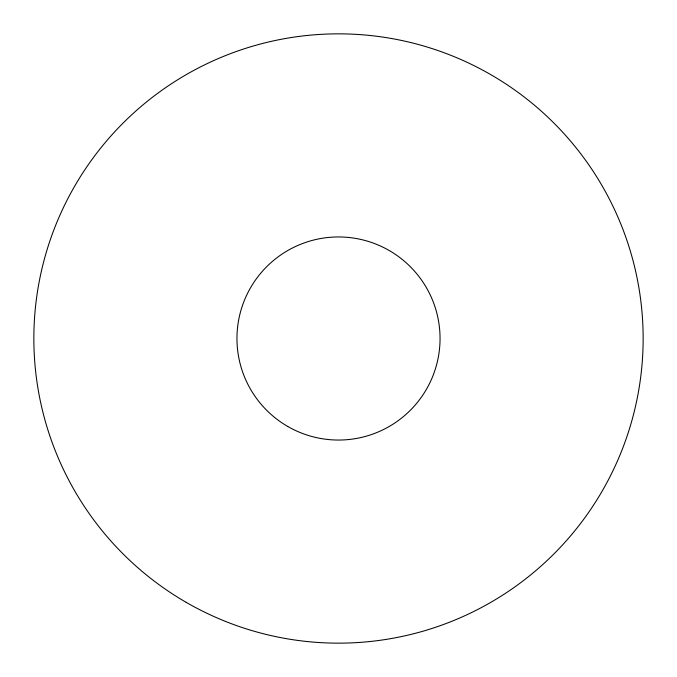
<?xml version="1.0" encoding="UTF-8"?>
<svg xmlns="http://www.w3.org/2000/svg" width="677" height="677" viewBox="0 0 677 677"><rect width="100%" height="100%" fill="white"/><g stroke="black" fill="none" stroke-linecap="round" stroke-linejoin="round"><path stroke-width="1.02" d="M287.725 426.442A101.55 101.55 0 0 0 440.05 338.5A101.55 101.55 0 0 0 287.725 250.558A101.55 101.55 0 0 0 287.725 426.442M186.175 602.335A304.65 304.65 0 0 0 643.15 338.5A304.65 304.65 0 0 0 186.175 74.665A304.65 304.65 0 0 0 186.175 602.335"/></g></svg>
